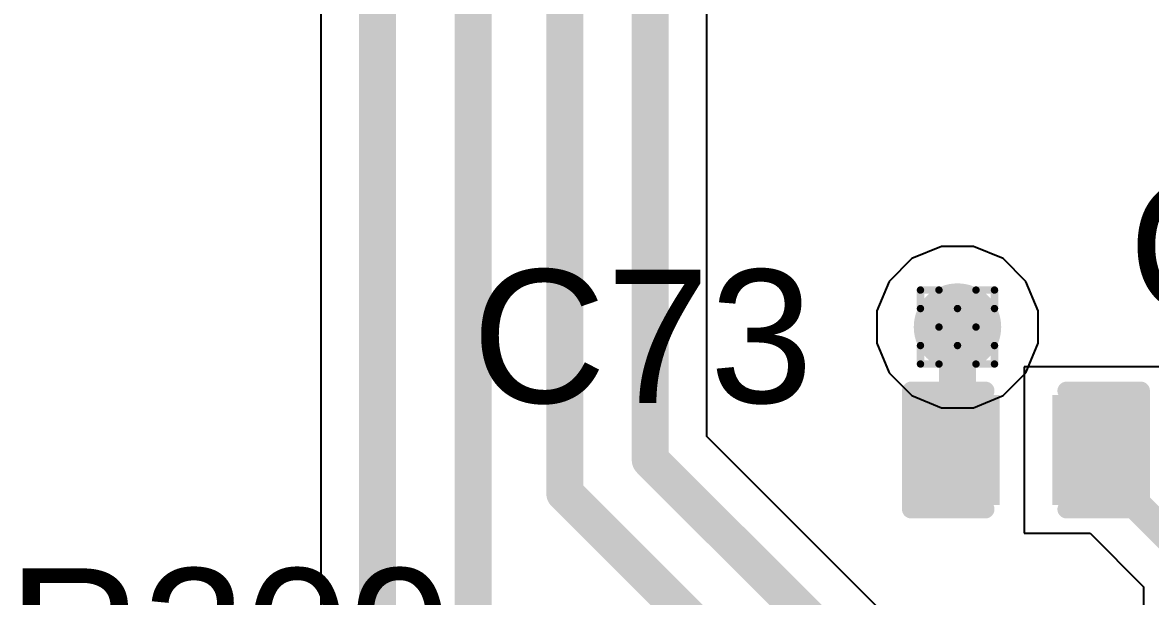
# Model space of a CAD drawing. Header units: inches. Extents: x -11 to 5379, y 0 to 5429.
# Drawn here: x 102.41 to 110.15, y 25.68 to 29.62 of the extents above; entities that cross this region are included whole.
import ezdxf

# ---------------------------------------------------------------- set-up
doc = ezdxf.new("R2010")
doc.units = ezdxf.units.IN
for name, color, linetype in [('Bottom Layer', 5, 'Continuous'), ('Drill Drawing', 1, 'Continuous'), ('GND', 16, 'Continuous'), ('PWR', 76, 'Continuous'), ('Top Layer', 1, 'Continuous'), ('Top Overlay', 2, 'Continuous'), ('Top Paste', 8, 'Continuous'), ('Top Solder', 216, 'Continuous'), ('Via Holes', 16, 'Continuous')]:
    doc.layers.add(name, color=color, linetype=linetype)
doc.styles.add('Arial', font='', dxfattribs={"height": 0.2})
doc.styles.get('Arial').set_extended_font_data('Arial')

# ---------------------------------------------------------------- blocks, each defined once
blk = doc.blocks.new('C___0402_647')
at = {"layer": 'Top Layer'}
for points in [[(-0.6985, -0.3175), (-0.6985, 0.3175), (-0.2413, 0.3175), (-0.2413, -0.3175)], [(0.2413, -0.3175), (0.2413, 0.3175), (0.6985, 0.3175), (0.6985, -0.3175)]]:
    blk.add_hatch(color=1, dxfattribs=at).paths.add_polyline_path(points)
at = {"layer": 'Top Paste'}
for points in [[(-0.6985, -0.3175), (-0.6985, 0.3175), (-0.2413, 0.3175), (-0.2413, -0.3175)], [(0.2413, -0.3175), (0.2413, 0.3175), (0.6985, 0.3175), (0.6985, -0.3175)]]:
    blk.add_hatch(color=8, dxfattribs=at).paths.add_polyline_path(points)
at = {"layer": 'Top Solder'}
for points in [[(-0.7585, -0.3775), (-0.7585, 0.3775), (-0.1813, 0.3775), (-0.1813, -0.3775)], [(0.1813, -0.3775), (0.1813, 0.3775), (0.7585, 0.3775), (0.7585, -0.3775)]]:
    blk.add_hatch(color=216, dxfattribs=at).paths.add_polyline_path(points)
at = {"layer": 'Top Overlay'}
for points in [[(-0.2794, 0.4064, 0.127, 0.127, 0), (-0.7874, 0.4064, 0.127, 0.127, 0)], [(-0.7874, 0.4064, 0.127, 0.127, 0), (-0.7874, -0.4064, 0.127, 0.127, 0)], [(0.7874, 0.4064, 0.127, 0.127, 0), (0.2794, 0.4064, 0.127, 0.127, 0)], [(0.7874, 0.4064, 0.127, 0.127, 0), (0.7874, -0.4064, 0.127, 0.127, 0)], [(-0.2794, -0.4064, 0.127, 0.127, 0), (-0.7874, -0.4064, 0.127, 0.127, 0)], [(0.7874, -0.4064, 0.127, 0.127, 0), (0.2794, -0.4064, 0.127, 0.127, 0)]]:
    blk.add_lwpolyline(points, format="xyseb", dxfattribs=at)
for points in [[(-0.8191, 0.4064, 0.0635, 0.0635, 1), (-0.7556, 0.4064, 0.0635, 0.0635, 1)], [(-0.8191, 0.4064, 0.0635, 0.0635, 1), (-0.7556, 0.4064, 0.0635, 0.0635, 1)], [(-0.3111, 0.4064, 0.0635, 0.0635, 1), (-0.2477, 0.4064, 0.0635, 0.0635, 1)], [(0.2477, 0.4064, 0.0635, 0.0635, 1), (0.3111, 0.4064, 0.0635, 0.0635, 1)], [(0.7556, 0.4064, 0.0635, 0.0635, 1), (0.8191, 0.4064, 0.0635, 0.0635, 1)], [(0.7556, 0.4064, 0.0635, 0.0635, 1), (0.8191, 0.4064, 0.0635, 0.0635, 1)], [(-0.8191, -0.4064, 0.0635, 0.0635, 1), (-0.7556, -0.4064, 0.0635, 0.0635, 1)], [(-0.8191, -0.4064, 0.0635, 0.0635, 1), (-0.7556, -0.4064, 0.0635, 0.0635, 1)], [(-0.3111, -0.4064, 0.0635, 0.0635, 1), (-0.2477, -0.4064, 0.0635, 0.0635, 1)], [(0.2477, -0.4064, 0.0635, 0.0635, 1), (0.3111, -0.4064, 0.0635, 0.0635, 1)], [(0.7556, -0.4064, 0.0635, 0.0635, 1), (0.8191, -0.4064, 0.0635, 0.0635, 1)], [(0.7556, -0.4064, 0.0635, 0.0635, 1), (0.8191, -0.4064, 0.0635, 0.0635, 1)]]:
    blk.add_lwpolyline(points, format="xyseb", close=True, dxfattribs=at)

msp = doc.modelspace()

# ---------------------------------------------------------------- hatches: boundary and pattern name
at = {"layer": 'Bottom Layer'}
h = msp.add_hatch(color=5, dxfattribs=at)
edge = h.paths.add_edge_path()
edge.add_arc((108.8242, 27.5336), 0.3, 0, 360)
at = {"layer": 'GND'}
h = msp.add_hatch(color=16, dxfattribs=at)
edge = h.paths.add_edge_path()
edge.add_arc((108.8242, 27.5336), 0.3, 0, 360)
at = {"layer": 'PWR'}
h = msp.add_hatch(color=76, dxfattribs=at)
edge = h.paths.add_edge_path()
edge.add_arc((108.8242, 27.5336), 0.3, 0, 360)
at = {"layer": 'Top Layer'}
h = msp.add_hatch(color=1, dxfattribs=at)
edge = h.paths.add_edge_path()
edge.add_arc((108.8242, 27.5336), 0.3, 0, 360)
at = {"layer": 'Via Holes'}
h = msp.add_hatch(color=7, dxfattribs=at)
edge = h.paths.add_edge_path()
edge.add_arc((108.8242, 27.5336), 0.15, 0, 360)

# ---------------------------------------------------------------- linework, layer by layer
at = {"layer": 'Bottom Layer'}
for p, q in [((107.1042, 26.783), (107.1042, 35.6633)), ((104.4549, 34.9629), (104.4549, 22.436)), ((110.038, 23.8492), (107.1042, 26.783))]:
    msp.add_line(p, q, dxfattribs=at)
for points in [[(104.8434, 22.436, 0.254, 0.254, 0), (104.8434, 62.8161, 0.254, 0.254, 0)], [(105.4994, 25.0365, 0.254, 0.254, 0), (105.4994, 62.4637, 0.254, 0.254, 0)], [(106.1291, 26.3923, 0.254, 0.254, 0), (106.1291, 62.1421, 0.254, 0.254, 0)], [(106.7158, 26.6221, 0.254, 0.254, 0), (106.7158, 61.7597, 0.254, 0.254, 0)], [(106.7158, 26.6221, 0.254, 0.254, 0), (109.7633, 23.5745, 0.254, 0.254, 0)], [(106.1291, 26.3923, 0.254, 0.254, 0), (109.1946, 23.3268, 0.254, 0.254, 0)]]:
    msp.add_lwpolyline(points, format="xyseb", dxfattribs=at)
for points in [[(106.6523, 26.6221, 0.127, 0.127, 1), (106.7793, 26.6221, 0.127, 0.127, 1)], [(106.6523, 26.6221, 0.127, 0.127, 1), (106.7793, 26.6221, 0.127, 0.127, 1)], [(106.0656, 26.3923, 0.127, 0.127, 1), (106.1926, 26.3923, 0.127, 0.127, 1)], [(106.0656, 26.3923, 0.127, 0.127, 1), (106.1926, 26.3923, 0.127, 0.127, 1)]]:
    msp.add_lwpolyline(points, format="xyseb", close=True, dxfattribs=at)
at = {"layer": 'Drill Drawing'}
for points in [[(108.5702, 27.6606, 0.0508, 0.0508, 0), (108.5702, 27.7876, 0.0508, 0.0508, 0)], [(108.5702, 27.7876, 0.0508, 0.0508, 0), (108.6972, 27.7876, 0.0508, 0.0508, 0)], [(108.6972, 27.7876, 0.0508, 0.0508, 0), (108.8242, 27.6606, 0.0508, 0.0508, 0)], [(108.8242, 27.6606, 0.0508, 0.0508, 0), (108.9512, 27.7876, 0.0508, 0.0508, 0)], [(108.9512, 27.7876, 0.0508, 0.0508, 0), (109.0782, 27.7876, 0.0508, 0.0508, 0)], [(109.0782, 27.6606, 0.0508, 0.0508, 0), (109.0782, 27.7876, 0.0508, 0.0508, 0)], [(108.5702, 27.6606, 0.0508, 0.0508, 0), (108.6972, 27.5336, 0.0508, 0.0508, 0)], [(108.9512, 27.5336, 0.0508, 0.0508, 0), (109.0782, 27.6606, 0.0508, 0.0508, 0)], [(108.5702, 27.4066, 0.0508, 0.0508, 0), (108.6972, 27.5336, 0.0508, 0.0508, 0)], [(108.9512, 27.5336, 0.0508, 0.0508, 0), (109.0782, 27.4066, 0.0508, 0.0508, 0)], [(108.5702, 27.2796, 0.0508, 0.0508, 0), (108.5702, 27.4066, 0.0508, 0.0508, 0)], [(108.6972, 27.2796, 0.0508, 0.0508, 0), (108.8242, 27.4066, 0.0508, 0.0508, 0)], [(108.8242, 27.4066, 0.0508, 0.0508, 0), (108.9512, 27.2796, 0.0508, 0.0508, 0)], [(109.0782, 27.2796, 0.0508, 0.0508, 0), (109.0782, 27.4066, 0.0508, 0.0508, 0)], [(108.5702, 27.2796, 0.0508, 0.0508, 0), (108.6972, 27.2796, 0.0508, 0.0508, 0)], [(108.9512, 27.2796, 0.0508, 0.0508, 0), (109.0782, 27.2796, 0.0508, 0.0508, 0)]]:
    msp.add_lwpolyline(points, format="xyseb", dxfattribs=at)
for points in [[(108.5575, 27.7876, 0.0254, 0.0254, 1), (108.5829, 27.7876, 0.0254, 0.0254, 1)], [(108.5575, 27.7876, 0.0254, 0.0254, 1), (108.5829, 27.7876, 0.0254, 0.0254, 1)], [(108.6845, 27.7876, 0.0254, 0.0254, 1), (108.7099, 27.7876, 0.0254, 0.0254, 1)], [(108.6845, 27.7876, 0.0254, 0.0254, 1), (108.7099, 27.7876, 0.0254, 0.0254, 1)], [(108.9385, 27.7876, 0.0254, 0.0254, 1), (108.9639, 27.7876, 0.0254, 0.0254, 1)], [(108.9385, 27.7876, 0.0254, 0.0254, 1), (108.9639, 27.7876, 0.0254, 0.0254, 1)], [(109.0655, 27.7876, 0.0254, 0.0254, 1), (109.0909, 27.7876, 0.0254, 0.0254, 1)], [(109.0655, 27.7876, 0.0254, 0.0254, 1), (109.0909, 27.7876, 0.0254, 0.0254, 1)], [(108.5575, 27.6606, 0.0254, 0.0254, 1), (108.5829, 27.6606, 0.0254, 0.0254, 1)], [(108.5575, 27.6606, 0.0254, 0.0254, 1), (108.5829, 27.6606, 0.0254, 0.0254, 1)], [(108.8115, 27.6606, 0.0254, 0.0254, 1), (108.8369, 27.6606, 0.0254, 0.0254, 1)], [(108.8115, 27.6606, 0.0254, 0.0254, 1), (108.8369, 27.6606, 0.0254, 0.0254, 1)], [(109.0655, 27.6606, 0.0254, 0.0254, 1), (109.0909, 27.6606, 0.0254, 0.0254, 1)], [(109.0655, 27.6606, 0.0254, 0.0254, 1), (109.0909, 27.6606, 0.0254, 0.0254, 1)], [(108.6845, 27.5336, 0.0254, 0.0254, 1), (108.7099, 27.5336, 0.0254, 0.0254, 1)], [(108.6845, 27.5336, 0.0254, 0.0254, 1), (108.7099, 27.5336, 0.0254, 0.0254, 1)], [(108.9385, 27.5336, 0.0254, 0.0254, 1), (108.9639, 27.5336, 0.0254, 0.0254, 1)], [(108.9385, 27.5336, 0.0254, 0.0254, 1), (108.9639, 27.5336, 0.0254, 0.0254, 1)], [(108.5575, 27.4066, 0.0254, 0.0254, 1), (108.5829, 27.4066, 0.0254, 0.0254, 1)], [(108.5575, 27.4066, 0.0254, 0.0254, 1), (108.5829, 27.4066, 0.0254, 0.0254, 1)], [(108.8115, 27.4066, 0.0254, 0.0254, 1), (108.8369, 27.4066, 0.0254, 0.0254, 1)], [(108.8115, 27.4066, 0.0254, 0.0254, 1), (108.8369, 27.4066, 0.0254, 0.0254, 1)], [(109.0655, 27.4066, 0.0254, 0.0254, 1), (109.0909, 27.4066, 0.0254, 0.0254, 1)], [(109.0655, 27.4066, 0.0254, 0.0254, 1), (109.0909, 27.4066, 0.0254, 0.0254, 1)], [(108.5575, 27.2796, 0.0254, 0.0254, 1), (108.5829, 27.2796, 0.0254, 0.0254, 1)], [(108.5575, 27.2796, 0.0254, 0.0254, 1), (108.5829, 27.2796, 0.0254, 0.0254, 1)], [(108.6845, 27.2796, 0.0254, 0.0254, 1), (108.7099, 27.2796, 0.0254, 0.0254, 1)], [(108.6845, 27.2796, 0.0254, 0.0254, 1), (108.7099, 27.2796, 0.0254, 0.0254, 1)], [(108.9385, 27.2796, 0.0254, 0.0254, 1), (108.9639, 27.2796, 0.0254, 0.0254, 1)], [(108.9385, 27.2796, 0.0254, 0.0254, 1), (108.9639, 27.2796, 0.0254, 0.0254, 1)], [(109.0655, 27.2796, 0.0254, 0.0254, 1), (109.0909, 27.2796, 0.0254, 0.0254, 1)], [(109.0655, 27.2796, 0.0254, 0.0254, 1), (109.0909, 27.2796, 0.0254, 0.0254, 1)]]:
    msp.add_lwpolyline(points, format="xyseb", close=True, dxfattribs=at)
at = {"layer": 'PWR'}
for p, q in [((108.714, 28.0876), (108.5104, 28.0033)), ((108.9344, 28.0876), (108.714, 28.0876)), ((109.138, 28.0033), (108.9344, 28.0876)), ((108.5104, 28.0033), (108.3546, 27.8474)), ((109.2939, 27.8474), (109.138, 28.0033)), ((108.3546, 27.8474), (108.2702, 27.6438)), ((109.3782, 27.6438), (109.2939, 27.8474)), ((108.2702, 27.6438), (108.2702, 27.4234)), ((109.3782, 27.4234), (109.3782, 27.6438)), ((108.2702, 27.4234), (108.3546, 27.2198)), ((109.2939, 27.2198), (109.3782, 27.4234)), ((108.3546, 27.2198), (108.5104, 27.0639)), ((109.138, 27.0639), (109.2939, 27.2198)), ((108.5104, 27.0639), (108.714, 26.9796)), ((108.9344, 26.9796), (109.138, 27.0639)), ((108.714, 26.9796), (108.9344, 26.9796))]:
    msp.add_line(p, q, dxfattribs=at)
at = {"layer": 'Top Layer'}
for p, q in [((110.0837, 27.2607), (109.2814, 27.2607)), ((109.2814, 27.2607), (109.2814, 26.1177)), ((110.2466, 27.2607), (110.0837, 27.2607)), ((109.2814, 26.1177), (109.7339, 26.1177)), ((109.7339, 26.1177), (110.1015, 25.7501)), ((110.1015, 25.7501), (110.1015, 25.5252))]:
    msp.add_line(p, q, dxfattribs=at)
for points in [[(108.8242, 26.6892, 0.254, 0.254, 0), (108.8242, 27.5336, 0.254, 0.254, 0)], [(109.764, 26.6003, 0.2032, 0.2032, 0), (109.764, 26.6892, 0.2032, 0.2032, 0)], [(109.764, 26.6003, 0.2032, 0.2032, 0), (110.464, 25.9003, 0.2032, 0.2032, 0)]]:
    msp.add_lwpolyline(points, format="xyseb", dxfattribs=at)
for points in [[(108.7607, 27.5336, 0.127, 0.127, 1), (108.8877, 27.5336, 0.127, 0.127, 1)], [(108.7607, 26.6892, 0.127, 0.127, 1), (108.8877, 26.6892, 0.127, 0.127, 1)], [(109.7132, 26.6892, 0.1016, 0.1016, 1), (109.8148, 26.6892, 0.1016, 0.1016, 1)], [(109.7132, 26.6003, 0.1016, 0.1016, 1), (109.8148, 26.6003, 0.1016, 0.1016, 1)], [(109.7132, 26.6003, 0.1016, 0.1016, 1), (109.8148, 26.6003, 0.1016, 0.1016, 1)]]:
    msp.add_lwpolyline(points, format="xyseb", close=True, dxfattribs=at)

# ---------------------------------------------------------------- block references
at = {"rotation": 180}
msp.add_blockref('C___0402_647', (109.2941, 26.6892), dxfattribs=at)

# ---------------------------------------------------------------- texts
at = {"layer": 'Top Overlay', "style": 'Arial'}
for s, p in [('C74', (109.9952, 27.6292)), ('C73', (105.4905, 27.0132)), ('R209', (102.3032, 24.9622))]:
    msp.add_text(s, height=0.9144, dxfattribs=at).set_placement(p)

doc.saveas('drawing.dxf')
